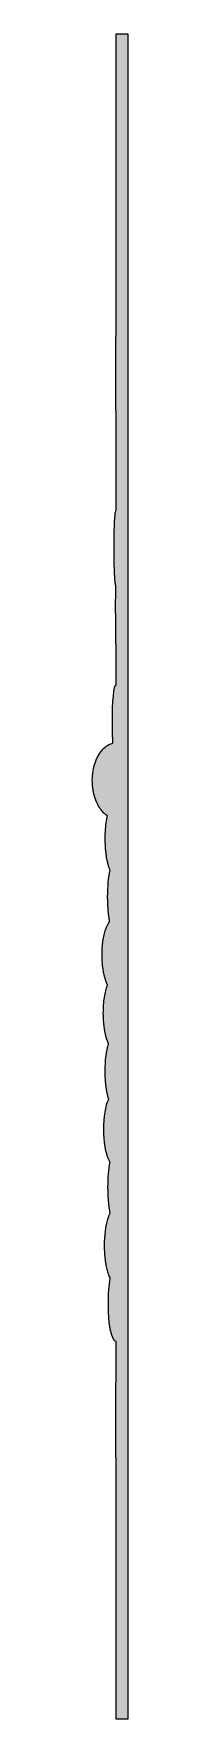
# Model space of a CAD drawing. Header units: inches. Extents: x -5 to 584, y 0 to 596.
# Drawn here: x 72 to 84, y 0 to 580 of the extents above; entities that cross this region are included whole.
import ezdxf

# ---------------------------------------------------------------- set-up
doc = ezdxf.new("R2010")
doc.units = ezdxf.units.IN
doc.header["$MEASUREMENT"] = 0
doc.layers.add('Layer 1', color=7, linetype='Continuous')

# ---------------------------------------------------------------- blocks, each defined once
blk = doc.blocks.new('block 2')
at = {"layer": 'Layer 1', "true_color": 0xff0000}
h = blk.add_hatch(color=1, dxfattribs=at)
h.dxf.hatch_style = 2
edge = h.paths.add_edge_path()
edge.add_spline(control_points=[(80, 476), (79.99, 476), (79.98, 474.89), (79.98, 473.03), (79.97, 471.97), (79.97, 470.67), (79.97, 469.2), (79.96, 468.83), (79.96, 468.45), (79.96, 468.06), (79.96, 466.5), (79.96, 464.79), (79.96, 463), (79.96, 461.21), (79.96, 459.5), (79.96, 457.94), (79.96, 457.55), (79.96, 457.17), (79.97, 456.8), (79.97, 455.33), (79.97, 454.03), (79.98, 452.97), (79.98, 451.11), (79.99, 450), (80, 450), (80, 450), (80, 416), (80, 416), (79.93, 416), (79.86, 415.8), (79.8, 415.42), (79.74, 415.04), (79.68, 414.48), (79.63, 413.78), (79.61, 413.55), (79.59, 413.3), (79.58, 413.03), (79.51, 411.97), (79.45, 410.67), (79.41, 409.2), (79.36, 407.35), (79.33, 405.24), (79.33, 403), (79.33, 402.57), (79.33, 402.15), (79.34, 401.74), (79.34, 401.58), (79.34, 401.43), (79.34, 401.28), (79.34, 401.01), (79.34, 400.75), (79.35, 400.49), (79.35, 400.33), (79.35, 400.17), (79.35, 400.01), (79.35, 399.77), (79.36, 399.53), (79.36, 399.29), (79.36, 399.13), (79.37, 398.96), (79.37, 398.8), (79.37, 398.58), (79.38, 398.36), (79.38, 398.14), (79.39, 397.98), (79.39, 397.81), (79.39, 397.65), (79.4, 397.44), (79.4, 397.25), (79.41, 397.05), (79.41, 396.89), (79.42, 396.73), (79.42, 396.58), (79.43, 396.38), (79.43, 396.18), (79.44, 395.98), (79.44, 395.84), (79.45, 395.7), (79.45, 395.57), (79.46, 395.37), (79.47, 395.19), (79.47, 395.01), (79.48, 394.87), (79.49, 394.74), (79.49, 394.61), (79.5, 394.42), (79.51, 394.24), (79.52, 394.05), (79.52, 393.95), (79.53, 393.84), (79.53, 393.74), (79.54, 393.55), (79.55, 393.36), (79.56, 393.18), (79.57, 393.1), (79.57, 393.01), (79.58, 392.94), (79.61, 392.43), (79.64, 391.98), (79.68, 391.59), (79.69, 391.54), (79.69, 391.49), (79.7, 391.43), (79.71, 391.31), (79.72, 391.18), (79.74, 391.07), (79.74, 391.01), (79.75, 390.96), (79.76, 390.9), (79.77, 390.81), (79.78, 390.72), (79.79, 390.64), (79.8, 390.59), (79.81, 390.54), (79.82, 390.5), (79.83, 390.43), (79.84, 390.37), (79.85, 390.32), (79.86, 390.28), (79.87, 390.25), (79.88, 390.22), (79.89, 390.19), (79.89, 390.16), (79.9, 390.14), (79.9, 389.12), (79.89, 387.99), (79.89, 386.79), (79.88, 385.59), (79.88, 384.32), (79.88, 383), (79.88, 381.65), (79.88, 380.36), (79.89, 379.13), (79.89, 378.32), (79.89, 377.54), (79.9, 376.8), (79.9, 376.43), (79.9, 376.08), (79.9, 375.73), (79.91, 375.04), (79.91, 374.4), (79.92, 373.81), (79.92, 372.93), (79.93, 372.17), (79.94, 371.57), (79.96, 370.77), (79.97, 370.24), (79.99, 370.07), (79.99, 370.02), (80, 370), (80, 370), (80, 370), (80, 356), (80, 356), (79.31, 356), (78.75, 350.18), (78.75, 343), (78.75, 342.42), (78.75, 341.84), (78.76, 341.28), (78.76, 341.21), (78.76, 341.14), (78.76, 341.07), (78.76, 340.99), (78.76, 340.92), (78.76, 340.84), (78.77, 340.34), (78.78, 339.85), (78.8, 339.38), (78.8, 339.32), (78.8, 339.25), (78.8, 339.19), (78.82, 338.66), (78.84, 338.16), (78.86, 337.66), (78.86, 337.61), (78.86, 337.55), (78.86, 337.5), (78.87, 337.42), (78.87, 337.35), (78.87, 337.28), (78.89, 336.87), (78.92, 336.47), (78.94, 336.08), (78.94, 336.02), (78.95, 335.95), (78.95, 335.89), (78.45, 335.79), (77.97, 335.61), (77.5, 335.37), (76.34, 334.77), (75.29, 333.76), (74.42, 332.44), (72.86, 330.07), (71.88, 326.72), (71.88, 323), (71.88, 323), (71.88, 322.99), (71.88, 322.99), (71.88, 322.59), (71.9, 322.19), (71.92, 321.8), (71.93, 321.67), (71.94, 321.56), (71.95, 321.43), (71.97, 321.15), (71.99, 320.87), (72.03, 320.6), (72.04, 320.47), (72.06, 320.35), (72.07, 320.22), (72.11, 319.92), (72.16, 319.61), (72.22, 319.31), (72.23, 319.24), (72.24, 319.16), (72.26, 319.09), (72.33, 318.73), (72.41, 318.37), (72.5, 318.02), (72.53, 317.92), (72.56, 317.83), (72.58, 317.74), (72.65, 317.48), (72.73, 317.22), (72.81, 316.97), (72.85, 316.86), (72.88, 316.75), (72.92, 316.64), (73.01, 316.4), (73.1, 316.16), (73.2, 315.92), (73.23, 315.84), (73.26, 315.75), (73.3, 315.67), (73.43, 315.36), (73.57, 315.05), (73.72, 314.76), (73.75, 314.71), (73.78, 314.66), (73.81, 314.6), (73.9, 314.43), (73.99, 314.25), (74.09, 314.08), (74.13, 314.03), (74.16, 313.98), (74.2, 313.92), (74.25, 313.83), (74.3, 313.75), (74.36, 313.67), (74.48, 313.48), (74.6, 313.3), (74.73, 313.12), (74.79, 313.05), (74.84, 312.97), (74.9, 312.9), (75.08, 312.66), (75.27, 312.43), (75.46, 312.22), (75.46, 312.22), (75.46, 312.22), (75.46, 312.22), (75.63, 312.04), (75.8, 311.87), (75.97, 311.71), (76, 311.68), (76.04, 311.66), (76.07, 311.63), (76.13, 311.58), (76.19, 311.52), (76.26, 311.47), (76.34, 311.4), (76.42, 311.33), (76.51, 311.26), (76.58, 311.21), (76.65, 311.16), (76.72, 311.11), (76.79, 311.06), (76.86, 311.01), (76.93, 310.97), (76.98, 310.94), (77.02, 310.9), (77.07, 310.87), (76.95, 310.33), (76.84, 309.75), (76.75, 309.14), (76.47, 307.31), (76.31, 305.22), (76.31, 303), (76.31, 302.48), (76.32, 301.98), (76.34, 301.48), (76.35, 301.32), (76.35, 301.16), (76.36, 301.01), (76.38, 300.66), (76.39, 300.32), (76.42, 299.98), (76.43, 299.81), (76.44, 299.65), (76.45, 299.49), (76.48, 299.15), (76.51, 298.81), (76.55, 298.48), (76.56, 298.35), (76.57, 298.22), (76.59, 298.09), (76.64, 297.64), (76.7, 297.2), (76.76, 296.77), (76.77, 296.72), (76.78, 296.67), (76.79, 296.62), (76.85, 296.25), (76.91, 295.9), (76.98, 295.55), (77.01, 295.42), (77.03, 295.3), (77.06, 295.18), (77.12, 294.91), (77.18, 294.65), (77.24, 294.4), (77.27, 294.28), (77.3, 294.16), (77.33, 294.04), (77.4, 293.78), (77.48, 293.54), (77.55, 293.3), (77.58, 293.22), (77.6, 293.13), (77.63, 293.05), (77.73, 292.74), (77.84, 292.45), (77.96, 292.19), (77.96, 292.18), (77.96, 292.16), (77.97, 292.15), (77.45, 289.8), (77.14, 286.57), (77.14, 283), (77.14, 282.57), (77.14, 282.15), (77.15, 281.73), (77.15, 281.6), (77.16, 281.46), (77.16, 281.33), (77.17, 281.05), (77.18, 280.78), (77.19, 280.5), (77.2, 280.35), (77.21, 280.19), (77.21, 280.04), (77.23, 279.79), (77.24, 279.55), (77.26, 279.31), (77.27, 279.15), (77.28, 278.99), (77.29, 278.84), (77.31, 278.61), (77.32, 278.38), (77.34, 278.16), (77.36, 278.01), (77.37, 277.85), (77.39, 277.7), (77.41, 277.48), (77.43, 277.27), (77.46, 277.06), (77.47, 276.91), (77.49, 276.77), (77.51, 276.62), (77.53, 276.41), (77.56, 276.21), (77.59, 276.01), (77.61, 275.88), (77.63, 275.74), (77.65, 275.61), (77.68, 275.4), (77.71, 275.21), (77.74, 275.01), (77.76, 274.89), (77.78, 274.77), (77.81, 274.66), (77.81, 274.63), (77.81, 274.6), (77.82, 274.57), (76.27, 272.42), (75.22, 268.05), (75.22, 263), (75.22, 262.51), (75.23, 262.02), (75.25, 261.55), (75.25, 261.39), (75.26, 261.24), (75.27, 261.09), (75.29, 260.77), (75.31, 260.45), (75.34, 260.14), (75.35, 259.96), (75.37, 259.79), (75.38, 259.62), (75.41, 259.34), (75.44, 259.05), (75.48, 258.78), (75.5, 258.6), (75.52, 258.44), (75.55, 258.27), (75.59, 257.99), (75.63, 257.73), (75.68, 257.46), (75.7, 257.31), (75.73, 257.15), (75.76, 257), (75.81, 256.71), (75.87, 256.44), (75.94, 256.16), (75.96, 256.05), (75.99, 255.93), (76.01, 255.81), (76.11, 255.43), (76.21, 255.07), (76.31, 254.71), (76.33, 254.66), (76.35, 254.62), (76.36, 254.57), (76.46, 254.27), (76.55, 253.99), (76.66, 253.71), (76.7, 253.6), (76.74, 253.5), (76.78, 253.4), (76.86, 253.2), (76.95, 253), (77.03, 252.81), (77.05, 252.77), (77.07, 252.72), (77.09, 252.68), (76.65, 251.49), (76.29, 250.03), (76.04, 248.39), (75.79, 246.74), (75.65, 244.92), (75.65, 243), (75.65, 242.5), (75.66, 242.01), (75.68, 241.52), (75.68, 241.36), (75.69, 241.21), (75.7, 241.06), (75.72, 240.73), (75.74, 240.4), (75.76, 240.08), (75.77, 239.91), (75.79, 239.74), (75.81, 239.57), (75.83, 239.27), (75.86, 238.97), (75.9, 238.68), (75.92, 238.52), (75.94, 238.36), (75.96, 238.2), (76, 237.89), (76.04, 237.59), (76.09, 237.29), (76.11, 237.17), (76.13, 237.04), (76.15, 236.91), (76.23, 236.5), (76.31, 236.1), (76.4, 235.71), (76.41, 235.67), (76.42, 235.63), (76.43, 235.58), (76.51, 235.24), (76.59, 234.92), (76.68, 234.61), (76.69, 234.57), (76.7, 234.53), (76.71, 234.5), (76.73, 234.42), (76.76, 234.35), (76.78, 234.27), (76.85, 234.03), (76.93, 233.81), (77, 233.59), (77.04, 233.47), (77.09, 233.36), (77.13, 233.24), (77.21, 233.04), (77.28, 232.85), (77.37, 232.67), (77.39, 232.6), (77.42, 232.53), (77.45, 232.47), (76.73, 230.1), (76.27, 226.73), (76.27, 223), (76.27, 222.54), (76.28, 222.08), (76.3, 221.63), (76.3, 221.48), (76.31, 221.33), (76.32, 221.18), (76.33, 220.89), (76.34, 220.59), (76.36, 220.3), (76.37, 220.13), (76.38, 219.96), (76.39, 219.79), (76.41, 219.53), (76.43, 219.28), (76.45, 219.03), (76.47, 218.85), (76.49, 218.67), (76.51, 218.5), (76.53, 218.26), (76.56, 218.03), (76.59, 217.8), (76.59, 217.76), (76.6, 217.71), (76.6, 217.67), (76.62, 217.54), (76.64, 217.41), (76.66, 217.28), (76.69, 217.07), (76.72, 216.85), (76.75, 216.64), (76.78, 216.47), (76.81, 216.31), (76.84, 216.14), (76.87, 215.94), (76.91, 215.74), (76.95, 215.55), (76.98, 215.39), (77.02, 215.24), (77.05, 215.08), (77.09, 214.9), (77.13, 214.71), (77.18, 214.54), (77.21, 214.39), (77.25, 214.24), (77.29, 214.1), (77.34, 213.93), (77.38, 213.76), (77.43, 213.6), (77.45, 213.54), (77.47, 213.47), (77.49, 213.41), (76.46, 211.04), (75.8, 207.26), (75.8, 203), (75.8, 202.45), (75.82, 201.92), (75.84, 201.39), (75.85, 201.23), (75.85, 201.08), (75.86, 200.93), (75.88, 200.53), (75.91, 200.14), (75.94, 199.76), (75.95, 199.62), (75.96, 199.48), (75.98, 199.34), (76.02, 198.85), (76.08, 198.36), (76.14, 197.89), (76.15, 197.83), (76.16, 197.76), (76.17, 197.7), (76.23, 197.29), (76.3, 196.9), (76.37, 196.52), (76.39, 196.38), (76.42, 196.25), (76.44, 196.12), (76.51, 195.79), (76.58, 195.47), (76.66, 195.15), (76.68, 195.08), (76.69, 195), (76.71, 194.94), (76.72, 194.91), (76.72, 194.88), (76.73, 194.86), (76.83, 194.46), (76.94, 194.09), (77.06, 193.73), (77.08, 193.66), (77.11, 193.6), (77.13, 193.52), (77.23, 193.25), (77.33, 192.98), (77.43, 192.73), (77.47, 192.64), (77.51, 192.54), (77.55, 192.45), (77.66, 192.21), (77.77, 191.99), (77.89, 191.78), (77.91, 191.74), (77.93, 191.69), (77.95, 191.65), (77.52, 189.35), (77.25, 186.32), (77.25, 183), (77.25, 182.56), (77.26, 182.13), (77.27, 181.7), (77.27, 181.56), (77.28, 181.42), (77.28, 181.28), (77.29, 181), (77.3, 180.72), (77.31, 180.44), (77.32, 180.27), (77.33, 180.11), (77.33, 179.95), (77.35, 179.7), (77.36, 179.46), (77.37, 179.22), (77.38, 179.05), (77.4, 178.88), (77.41, 178.71), (77.43, 178.49), (77.44, 178.27), (77.46, 178.05), (77.48, 177.88), (77.49, 177.72), (77.51, 177.55), (77.53, 177.35), (77.55, 177.14), (77.57, 176.94), (77.59, 176.77), (77.61, 176.61), (77.63, 176.45), (77.65, 176.26), (77.68, 176.07), (77.7, 175.89), (77.73, 175.73), (77.75, 175.58), (77.77, 175.42), (77.79, 175.31), (77.81, 175.18), (77.83, 175.07), (77.83, 175.01), (77.85, 174.95), (77.86, 174.89), (77.88, 174.75), (77.91, 174.61), (77.93, 174.47), (77.95, 174.37), (77.97, 174.26), (77.99, 174.16), (77.7, 173.59), (77.44, 172.91), (77.21, 172.12), (76.51, 169.78), (76.08, 166.56), (76.08, 163), (76.08, 162.46), (76.09, 161.92), (76.11, 161.4), (76.12, 161.24), (76.12, 161.09), (76.13, 160.94), (76.15, 160.55), (76.17, 160.17), (76.2, 159.79), (76.21, 159.65), (76.22, 159.51), (76.24, 159.36), (76.28, 158.87), (76.33, 158.39), (76.39, 157.92), (76.39, 157.88), (76.4, 157.85), (76.41, 157.81), (76.46, 157.38), (76.53, 156.96), (76.6, 156.55), (76.62, 156.42), (76.64, 156.3), (76.67, 156.17), (76.73, 155.84), (76.79, 155.53), (76.86, 155.23), (76.89, 155.12), (76.91, 155), (76.94, 154.9), (77.03, 154.5), (77.13, 154.13), (77.24, 153.77), (77.25, 153.73), (77.27, 153.69), (77.28, 153.64), (77.38, 153.34), (77.48, 153.05), (77.58, 152.78), (77.62, 152.68), (77.66, 152.6), (77.69, 152.51), (77.79, 152.28), (77.88, 152.07), (77.98, 151.87), (78.01, 151.82), (78.03, 151.76), (78.05, 151.72), (77.63, 149.41), (77.37, 146.35), (77.37, 143), (77.37, 135.82), (78.55, 130), (80, 130), (80, 130), (80, 116), (80, 116), (79.96, 116), (79.92, 110.18), (79.92, 103), (79.92, 95.82), (79.96, 90), (80, 90), (80, 90), (80, 0), (80, 0), (80, 0), (84, 0), (84, 0), (84, 0), (84, 580), (84, 580), (84, 580), (80, 580), (80, 580), (80, 580), (80, 476), (80, 476)], knot_values=[0, 0, 0, 0, 1, 1, 1, 2, 2, 2, 3, 3, 3, 4, 4, 4, 5, 5, 5, 6, 6, 6, 7, 7, 7, 8, 8, 8, 9, 9, 9, 10, 10, 10, 11, 11, 11, 12, 12, 12, 13, 13, 13, 14, 14, 14, 15, 15, 15, 16, 16, 16, 17, 17, 17, 18, 18, 18, 19, 19, 19, 20, 20, 20, 21, 21, 21, 22, 22, 22, 23, 23, 23, 24, 24, 24, 25, 25, 25, 26, 26, 26, 27, 27, 27, 28, 28, 28, 29, 29, 29, 30, 30, 30, 31, 31, 31, 32, 32, 32, 33, 33, 33, 34, 34, 34, 35, 35, 35, 36, 36, 36, 37, 37, 37, 38, 38, 38, 39, 39, 39, 40, 40, 40, 41, 41, 41, 42, 42, 42, 43, 43, 43, 44, 44, 44, 45, 45, 45, 46, 46, 46, 47, 47, 47, 48, 48, 48, 49, 49, 49, 50, 50, 50, 51, 51, 51, 52, 52, 52, 53, 53, 53, 54, 54, 54, 55, 55, 55, 56, 56, 56, 57, 57, 57, 58, 58, 58, 59, 59, 59, 60, 60, 60, 61, 61, 61, 62, 62, 62, 63, 63, 63, 64, 64, 64, 65, 65, 65, 66, 66, 66, 67, 67, 67, 68, 68, 68, 69, 69, 69, 70, 70, 70, 71, 71, 71, 72, 72, 72, 73, 73, 73, 74, 74, 74, 75, 75, 75, 76, 76, 76, 77, 77, 77, 78, 78, 78, 79, 79, 79, 80, 80, 80, 81, 81, 81, 82, 82, 82, 83, 83, 83, 84, 84, 84, 85, 85, 85, 86, 86, 86, 87, 87, 87, 88, 88, 88, 89, 89, 89, 90, 90, 90, 91, 91, 91, 92, 92, 92, 93, 93, 93, 94, 94, 94, 95, 95, 95, 96, 96, 96, 97, 97, 97, 98, 98, 98, 99, 99, 99, 100, 100, 100, 101, 101, 101, 102, 102, 102, 103, 103, 103, 104, 104, 104, 105, 105, 105, 106, 106, 106, 107, 107, 107, 108, 108, 108, 109, 109, 109, 110, 110, 110, 111, 111, 111, 112, 112, 112, 113, 113, 113, 114, 114, 114, 115, 115, 115, 116, 116, 116, 117, 117, 117, 118, 118, 118, 119, 119, 119, 120, 120, 120, 121, 121, 121, 122, 122, 122, 123, 123, 123, 124, 124, 124, 125, 125, 125, 126, 126, 126, 127, 127, 127, 128, 128, 128, 129, 129, 129, 130, 130, 130, 131, 131, 131, 132, 132, 132, 133, 133, 133, 134, 134, 134, 135, 135, 135, 136, 136, 136, 137, 137, 137, 138, 138, 138, 139, 139, 139, 140, 140, 140, 141, 141, 141, 142, 142, 142, 143, 143, 143, 144, 144, 144, 145, 145, 145, 146, 146, 146, 147, 147, 147, 148, 148, 148, 149, 149, 149, 150, 150, 150, 151, 151, 151, 152, 152, 152, 153, 153, 153, 154, 154, 154, 155, 155, 155, 156, 156, 156, 157, 157, 157, 158, 158, 158, 159, 159, 159, 160, 160, 160, 161, 161, 161, 162, 162, 162, 163, 163, 163, 164, 164, 164, 165, 165, 165, 166, 166, 166, 167, 167, 167, 168, 168, 168, 169, 169, 169, 170, 170, 170, 171, 171, 171, 172, 172, 172, 173, 173, 173, 174, 174, 174, 175, 175, 175, 176, 176, 176, 177, 177, 177, 178, 178, 178, 179, 179, 179, 180, 180, 180, 181, 181, 181, 182, 182, 182, 183, 183, 183, 184, 184, 184, 185, 185, 185, 186, 186, 186, 187, 187, 187, 188, 188, 188, 189, 189, 189, 190, 190, 190, 191, 191, 191, 192, 192, 192, 193, 193, 193, 194, 194, 194, 195, 195, 195, 196, 196, 196, 197, 197, 197, 198, 198, 198, 199, 199, 199, 200, 200, 200, 201, 201, 201, 202, 202, 202, 203, 203, 203, 204, 204, 204, 205, 205, 205, 206, 206, 206, 207, 207, 207, 208, 208, 208, 209, 209, 209, 210, 210, 210, 211, 211, 211, 212, 212, 212, 213, 213, 213, 214, 214, 214, 215, 215, 215, 216, 216, 216, 217, 217, 217, 218, 218, 218, 219, 219, 219, 220, 220, 220, 221, 221, 221, 222, 222, 222, 223, 223, 223, 224, 224, 224, 225, 225, 225, 226, 226, 226, 227, 227, 227, 228, 228, 228, 229, 229, 229, 230, 230, 230, 231, 231, 231, 232, 232, 232, 233, 233, 233, 234, 234, 234, 235, 235, 235, 236, 236, 236, 237, 237, 237, 238, 238, 238, 239, 239, 239, 240, 240, 240, 241, 241, 241, 242, 242, 242, 243, 243, 243, 244, 244, 244, 245, 245, 245, 245], degree=3, periodic=1)
at = {"layer": 'Layer 1', "lineweight": 0}
blk.add_open_spline([(80, 476), (79.99, 476), (79.98, 474.89), (79.98, 473.03), (79.97, 471.97), (79.97, 470.67), (79.97, 469.2), (79.96, 468.83), (79.96, 468.45), (79.96, 468.06), (79.96, 466.5), (79.96, 464.79), (79.96, 463), (79.96, 461.21), (79.96, 459.5), (79.96, 457.94), (79.96, 457.55), (79.96, 457.17), (79.97, 456.8), (79.97, 455.33), (79.97, 454.03), (79.98, 452.97), (79.98, 451.11), (79.99, 450), (80, 450), (80, 450), (80, 416), (80, 416), (79.93, 416), (79.86, 415.8), (79.8, 415.42), (79.74, 415.04), (79.68, 414.48), (79.63, 413.78), (79.61, 413.55), (79.59, 413.3), (79.58, 413.03), (79.51, 411.97), (79.45, 410.67), (79.41, 409.2), (79.36, 407.35), (79.33, 405.24), (79.33, 403), (79.33, 402.57), (79.33, 402.15), (79.34, 401.74), (79.34, 401.58), (79.34, 401.43), (79.34, 401.28), (79.34, 401.01), (79.34, 400.75), (79.35, 400.49), (79.35, 400.33), (79.35, 400.17), (79.35, 400.01), (79.35, 399.77), (79.36, 399.53), (79.36, 399.29), (79.36, 399.13), (79.37, 398.96), (79.37, 398.8), (79.37, 398.58), (79.38, 398.36), (79.38, 398.14), (79.39, 397.98), (79.39, 397.81), (79.39, 397.65), (79.4, 397.44), (79.4, 397.25), (79.41, 397.05), (79.41, 396.89), (79.42, 396.73), (79.42, 396.58), (79.43, 396.38), (79.43, 396.18), (79.44, 395.98), (79.44, 395.84), (79.45, 395.7), (79.45, 395.57), (79.46, 395.37), (79.47, 395.19), (79.47, 395.01), (79.48, 394.87), (79.49, 394.74), (79.49, 394.61), (79.5, 394.42), (79.51, 394.24), (79.52, 394.05), (79.52, 393.95), (79.53, 393.84), (79.53, 393.74), (79.54, 393.55), (79.55, 393.36), (79.56, 393.18), (79.57, 393.1), (79.57, 393.01), (79.58, 392.94), (79.61, 392.43), (79.64, 391.98), (79.68, 391.59), (79.69, 391.54), (79.69, 391.49), (79.7, 391.43), (79.71, 391.31), (79.72, 391.18), (79.74, 391.07), (79.74, 391.01), (79.75, 390.96), (79.76, 390.9), (79.77, 390.81), (79.78, 390.72), (79.79, 390.64), (79.8, 390.59), (79.81, 390.54), (79.82, 390.5), (79.83, 390.43), (79.84, 390.37), (79.85, 390.32), (79.86, 390.28), (79.87, 390.25), (79.88, 390.22), (79.89, 390.19), (79.89, 390.16), (79.9, 390.14), (79.9, 389.12), (79.89, 387.99), (79.89, 386.79), (79.88, 385.59), (79.88, 384.32), (79.88, 383), (79.88, 381.65), (79.88, 380.36), (79.89, 379.13), (79.89, 378.32), (79.89, 377.54), (79.9, 376.8), (79.9, 376.43), (79.9, 376.08), (79.9, 375.73), (79.91, 375.04), (79.91, 374.4), (79.92, 373.81), (79.92, 372.93), (79.93, 372.17), (79.94, 371.57), (79.96, 370.77), (79.97, 370.24), (79.99, 370.07), (79.99, 370.02), (80, 370), (80, 370), (80, 370), (80, 356), (80, 356), (79.31, 356), (78.75, 350.18), (78.75, 343), (78.75, 342.42), (78.75, 341.84), (78.76, 341.28), (78.76, 341.21), (78.76, 341.14), (78.76, 341.07), (78.76, 340.99), (78.76, 340.92), (78.76, 340.84), (78.77, 340.34), (78.78, 339.85), (78.8, 339.38), (78.8, 339.32), (78.8, 339.25), (78.8, 339.19), (78.82, 338.66), (78.84, 338.16), (78.86, 337.66), (78.86, 337.61), (78.86, 337.55), (78.86, 337.5), (78.87, 337.42), (78.87, 337.35), (78.87, 337.28), (78.89, 336.87), (78.92, 336.47), (78.94, 336.08), (78.94, 336.02), (78.95, 335.95), (78.95, 335.89), (78.45, 335.79), (77.97, 335.61), (77.5, 335.37), (76.34, 334.77), (75.29, 333.76), (74.42, 332.44), (72.86, 330.07), (71.88, 326.72), (71.88, 323), (71.88, 323), (71.88, 322.99), (71.88, 322.99), (71.88, 322.59), (71.9, 322.19), (71.92, 321.8), (71.93, 321.67), (71.94, 321.56), (71.95, 321.43), (71.97, 321.15), (71.99, 320.87), (72.03, 320.6), (72.04, 320.47), (72.06, 320.35), (72.07, 320.22), (72.11, 319.92), (72.16, 319.61), (72.22, 319.31), (72.23, 319.24), (72.24, 319.16), (72.26, 319.09), (72.33, 318.73), (72.41, 318.37), (72.5, 318.02), (72.53, 317.92), (72.56, 317.83), (72.58, 317.74), (72.65, 317.48), (72.73, 317.22), (72.81, 316.97), (72.85, 316.86), (72.88, 316.75), (72.92, 316.64), (73.01, 316.4), (73.1, 316.16), (73.2, 315.92), (73.23, 315.84), (73.26, 315.75), (73.3, 315.67), (73.43, 315.36), (73.57, 315.05), (73.72, 314.76), (73.75, 314.71), (73.78, 314.66), (73.81, 314.6), (73.9, 314.43), (73.99, 314.25), (74.09, 314.08), (74.13, 314.03), (74.16, 313.98), (74.2, 313.92), (74.25, 313.83), (74.3, 313.75), (74.36, 313.67), (74.48, 313.48), (74.6, 313.3), (74.73, 313.12), (74.79, 313.05), (74.84, 312.97), (74.9, 312.9), (75.08, 312.66), (75.27, 312.43), (75.46, 312.22), (75.46, 312.22), (75.46, 312.22), (75.46, 312.22), (75.63, 312.04), (75.8, 311.87), (75.97, 311.71), (76, 311.68), (76.04, 311.66), (76.07, 311.63), (76.13, 311.58), (76.19, 311.52), (76.26, 311.47), (76.34, 311.4), (76.42, 311.33), (76.51, 311.26), (76.58, 311.21), (76.65, 311.16), (76.72, 311.11), (76.79, 311.06), (76.86, 311.01), (76.93, 310.97), (76.98, 310.94), (77.02, 310.9), (77.07, 310.87), (76.95, 310.33), (76.84, 309.75), (76.75, 309.14), (76.47, 307.31), (76.31, 305.22), (76.31, 303), (76.31, 302.48), (76.32, 301.98), (76.34, 301.48), (76.35, 301.32), (76.35, 301.16), (76.36, 301.01), (76.38, 300.66), (76.39, 300.32), (76.42, 299.98), (76.43, 299.81), (76.44, 299.65), (76.45, 299.49), (76.48, 299.15), (76.51, 298.81), (76.55, 298.48), (76.56, 298.35), (76.57, 298.22), (76.59, 298.09), (76.64, 297.64), (76.7, 297.2), (76.76, 296.77), (76.77, 296.72), (76.78, 296.67), (76.79, 296.62), (76.85, 296.25), (76.91, 295.9), (76.98, 295.55), (77.01, 295.42), (77.03, 295.3), (77.06, 295.18), (77.12, 294.91), (77.18, 294.65), (77.24, 294.4), (77.27, 294.28), (77.3, 294.16), (77.33, 294.04), (77.4, 293.78), (77.48, 293.54), (77.55, 293.3), (77.58, 293.22), (77.6, 293.13), (77.63, 293.05), (77.73, 292.74), (77.84, 292.45), (77.96, 292.19), (77.96, 292.18), (77.96, 292.16), (77.97, 292.15), (77.45, 289.8), (77.14, 286.57), (77.14, 283), (77.14, 282.57), (77.14, 282.15), (77.15, 281.73), (77.15, 281.6), (77.16, 281.46), (77.16, 281.33), (77.17, 281.05), (77.18, 280.78), (77.19, 280.5), (77.2, 280.35), (77.21, 280.19), (77.21, 280.04), (77.23, 279.79), (77.24, 279.55), (77.26, 279.31), (77.27, 279.15), (77.28, 278.99), (77.29, 278.84), (77.31, 278.61), (77.32, 278.38), (77.34, 278.16), (77.36, 278.01), (77.37, 277.85), (77.39, 277.7), (77.41, 277.48), (77.43, 277.27), (77.46, 277.06), (77.47, 276.91), (77.49, 276.77), (77.51, 276.62), (77.53, 276.41), (77.56, 276.21), (77.59, 276.01), (77.61, 275.88), (77.63, 275.74), (77.65, 275.61), (77.68, 275.4), (77.71, 275.21), (77.74, 275.01), (77.76, 274.89), (77.78, 274.77), (77.81, 274.66), (77.81, 274.63), (77.81, 274.6), (77.82, 274.57), (76.27, 272.42), (75.22, 268.05), (75.22, 263), (75.22, 262.51), (75.23, 262.02), (75.25, 261.55), (75.25, 261.39), (75.26, 261.24), (75.27, 261.09), (75.29, 260.77), (75.31, 260.45), (75.34, 260.14), (75.35, 259.96), (75.37, 259.79), (75.38, 259.62), (75.41, 259.34), (75.44, 259.05), (75.48, 258.78), (75.5, 258.6), (75.52, 258.44), (75.55, 258.27), (75.59, 257.99), (75.63, 257.73), (75.68, 257.46), (75.7, 257.31), (75.73, 257.15), (75.76, 257), (75.81, 256.71), (75.87, 256.44), (75.94, 256.16), (75.96, 256.05), (75.99, 255.93), (76.01, 255.81), (76.11, 255.43), (76.21, 255.07), (76.31, 254.71), (76.33, 254.66), (76.35, 254.62), (76.36, 254.57), (76.46, 254.27), (76.55, 253.99), (76.66, 253.71), (76.7, 253.6), (76.74, 253.5), (76.78, 253.4), (76.86, 253.2), (76.95, 253), (77.03, 252.81), (77.05, 252.77), (77.07, 252.72), (77.09, 252.68), (76.65, 251.49), (76.29, 250.03), (76.04, 248.39), (75.79, 246.74), (75.65, 244.92), (75.65, 243), (75.65, 242.5), (75.66, 242.01), (75.68, 241.52), (75.68, 241.36), (75.69, 241.21), (75.7, 241.06), (75.72, 240.73), (75.74, 240.4), (75.76, 240.08), (75.77, 239.91), (75.79, 239.74), (75.81, 239.57), (75.83, 239.27), (75.86, 238.97), (75.9, 238.68), (75.92, 238.52), (75.94, 238.36), (75.96, 238.2), (76, 237.89), (76.04, 237.59), (76.09, 237.29), (76.11, 237.17), (76.13, 237.04), (76.15, 236.91), (76.23, 236.5), (76.31, 236.1), (76.4, 235.71), (76.41, 235.67), (76.42, 235.63), (76.43, 235.58), (76.51, 235.24), (76.59, 234.92), (76.68, 234.61), (76.69, 234.57), (76.7, 234.53), (76.71, 234.5), (76.73, 234.42), (76.76, 234.35), (76.78, 234.27), (76.85, 234.03), (76.93, 233.81), (77, 233.59), (77.04, 233.47), (77.09, 233.36), (77.13, 233.24), (77.21, 233.04), (77.28, 232.85), (77.37, 232.67), (77.39, 232.6), (77.42, 232.53), (77.45, 232.47), (76.73, 230.1), (76.27, 226.73), (76.27, 223), (76.27, 222.54), (76.28, 222.08), (76.3, 221.63), (76.3, 221.48), (76.31, 221.33), (76.32, 221.18), (76.33, 220.89), (76.34, 220.59), (76.36, 220.3), (76.37, 220.13), (76.38, 219.96), (76.39, 219.79), (76.41, 219.53), (76.43, 219.28), (76.45, 219.03), (76.47, 218.85), (76.49, 218.67), (76.51, 218.5), (76.53, 218.26), (76.56, 218.03), (76.59, 217.8), (76.59, 217.76), (76.6, 217.71), (76.6, 217.67), (76.62, 217.54), (76.64, 217.41), (76.66, 217.28), (76.69, 217.07), (76.72, 216.85), (76.75, 216.64), (76.78, 216.47), (76.81, 216.31), (76.84, 216.14), (76.87, 215.94), (76.91, 215.74), (76.95, 215.55), (76.98, 215.39), (77.02, 215.24), (77.05, 215.08), (77.09, 214.9), (77.13, 214.71), (77.18, 214.54), (77.21, 214.39), (77.25, 214.24), (77.29, 214.1), (77.34, 213.93), (77.38, 213.76), (77.43, 213.6), (77.45, 213.54), (77.47, 213.47), (77.49, 213.41), (76.46, 211.04), (75.8, 207.26), (75.8, 203), (75.8, 202.45), (75.82, 201.92), (75.84, 201.39), (75.85, 201.23), (75.85, 201.08), (75.86, 200.93), (75.88, 200.53), (75.91, 200.14), (75.94, 199.76), (75.95, 199.62), (75.96, 199.48), (75.98, 199.34), (76.02, 198.85), (76.08, 198.36), (76.14, 197.89), (76.15, 197.83), (76.16, 197.76), (76.17, 197.7), (76.23, 197.29), (76.3, 196.9), (76.37, 196.52), (76.39, 196.38), (76.42, 196.25), (76.44, 196.12), (76.51, 195.79), (76.58, 195.47), (76.66, 195.15), (76.68, 195.08), (76.69, 195), (76.71, 194.94), (76.72, 194.91), (76.72, 194.88), (76.73, 194.86), (76.83, 194.46), (76.94, 194.09), (77.06, 193.73), (77.08, 193.66), (77.11, 193.6), (77.13, 193.52), (77.23, 193.25), (77.33, 192.98), (77.43, 192.73), (77.47, 192.64), (77.51, 192.54), (77.55, 192.45), (77.66, 192.21), (77.77, 191.99), (77.89, 191.78), (77.91, 191.74), (77.93, 191.69), (77.95, 191.65), (77.52, 189.35), (77.25, 186.32), (77.25, 183), (77.25, 182.56), (77.26, 182.13), (77.27, 181.7), (77.27, 181.56), (77.28, 181.42), (77.28, 181.28), (77.29, 181), (77.3, 180.72), (77.31, 180.44), (77.32, 180.27), (77.33, 180.11), (77.33, 179.95), (77.35, 179.7), (77.36, 179.46), (77.37, 179.22), (77.38, 179.05), (77.4, 178.88), (77.41, 178.71), (77.43, 178.49), (77.44, 178.27), (77.46, 178.05), (77.48, 177.88), (77.49, 177.72), (77.51, 177.55), (77.53, 177.35), (77.55, 177.14), (77.57, 176.94), (77.59, 176.77), (77.61, 176.61), (77.63, 176.45), (77.65, 176.26), (77.68, 176.07), (77.7, 175.89), (77.73, 175.73), (77.75, 175.58), (77.77, 175.42), (77.79, 175.31), (77.81, 175.18), (77.83, 175.07), (77.83, 175.01), (77.85, 174.95), (77.86, 174.89), (77.88, 174.75), (77.91, 174.61), (77.93, 174.47), (77.95, 174.37), (77.97, 174.26), (77.99, 174.16), (77.7, 173.59), (77.44, 172.91), (77.21, 172.12), (76.51, 169.78), (76.08, 166.56), (76.08, 163), (76.08, 162.46), (76.09, 161.92), (76.11, 161.4), (76.12, 161.24), (76.12, 161.09), (76.13, 160.94), (76.15, 160.55), (76.17, 160.17), (76.2, 159.79), (76.21, 159.65), (76.22, 159.51), (76.24, 159.36), (76.28, 158.87), (76.33, 158.39), (76.39, 157.92), (76.39, 157.88), (76.4, 157.85), (76.41, 157.81), (76.46, 157.38), (76.53, 156.96), (76.6, 156.55), (76.62, 156.42), (76.64, 156.3), (76.67, 156.17), (76.73, 155.84), (76.79, 155.53), (76.86, 155.23), (76.89, 155.12), (76.91, 155), (76.94, 154.9), (77.03, 154.5), (77.13, 154.13), (77.24, 153.77), (77.25, 153.73), (77.27, 153.69), (77.28, 153.64), (77.38, 153.34), (77.48, 153.05), (77.58, 152.78), (77.62, 152.68), (77.66, 152.6), (77.69, 152.51), (77.79, 152.28), (77.88, 152.07), (77.98, 151.87), (78.01, 151.82), (78.03, 151.76), (78.05, 151.72), (77.63, 149.41), (77.37, 146.35), (77.37, 143), (77.37, 135.82), (78.55, 130), (80, 130), (80, 130), (80, 116), (80, 116), (79.96, 116), (79.92, 110.18), (79.92, 103), (79.92, 95.82), (79.96, 90), (80, 90), (80, 90), (80, 0), (80, 0), (80, 0), (84, 0), (84, 0), (84, 0), (84, 580), (84, 580), (84, 580), (80, 580), (80, 580), (80, 580), (80, 476), (80, 476)], degree=3, knots=[0, 0, 0, 0, 1, 1, 1, 2, 2, 2, 3, 3, 3, 4, 4, 4, 5, 5, 5, 6, 6, 6, 7, 7, 7, 8, 8, 8, 9, 9, 9, 10, 10, 10, 11, 11, 11, 12, 12, 12, 13, 13, 13, 14, 14, 14, 15, 15, 15, 16, 16, 16, 17, 17, 17, 18, 18, 18, 19, 19, 19, 20, 20, 20, 21, 21, 21, 22, 22, 22, 23, 23, 23, 24, 24, 24, 25, 25, 25, 26, 26, 26, 27, 27, 27, 28, 28, 28, 29, 29, 29, 30, 30, 30, 31, 31, 31, 32, 32, 32, 33, 33, 33, 34, 34, 34, 35, 35, 35, 36, 36, 36, 37, 37, 37, 38, 38, 38, 39, 39, 39, 40, 40, 40, 41, 41, 41, 42, 42, 42, 43, 43, 43, 44, 44, 44, 45, 45, 45, 46, 46, 46, 47, 47, 47, 48, 48, 48, 49, 49, 49, 50, 50, 50, 51, 51, 51, 52, 52, 52, 53, 53, 53, 54, 54, 54, 55, 55, 55, 56, 56, 56, 57, 57, 57, 58, 58, 58, 59, 59, 59, 60, 60, 60, 61, 61, 61, 62, 62, 62, 63, 63, 63, 64, 64, 64, 65, 65, 65, 66, 66, 66, 67, 67, 67, 68, 68, 68, 69, 69, 69, 70, 70, 70, 71, 71, 71, 72, 72, 72, 73, 73, 73, 74, 74, 74, 75, 75, 75, 76, 76, 76, 77, 77, 77, 78, 78, 78, 79, 79, 79, 80, 80, 80, 81, 81, 81, 82, 82, 82, 83, 83, 83, 84, 84, 84, 85, 85, 85, 86, 86, 86, 87, 87, 87, 88, 88, 88, 89, 89, 89, 90, 90, 90, 91, 91, 91, 92, 92, 92, 93, 93, 93, 94, 94, 94, 95, 95, 95, 96, 96, 96, 97, 97, 97, 98, 98, 98, 99, 99, 99, 100, 100, 100, 101, 101, 101, 102, 102, 102, 103, 103, 103, 104, 104, 104, 105, 105, 105, 106, 106, 106, 107, 107, 107, 108, 108, 108, 109, 109, 109, 110, 110, 110, 111, 111, 111, 112, 112, 112, 113, 113, 113, 114, 114, 114, 115, 115, 115, 116, 116, 116, 117, 117, 117, 118, 118, 118, 119, 119, 119, 120, 120, 120, 121, 121, 121, 122, 122, 122, 123, 123, 123, 124, 124, 124, 125, 125, 125, 126, 126, 126, 127, 127, 127, 128, 128, 128, 129, 129, 129, 130, 130, 130, 131, 131, 131, 132, 132, 132, 133, 133, 133, 134, 134, 134, 135, 135, 135, 136, 136, 136, 137, 137, 137, 138, 138, 138, 139, 139, 139, 140, 140, 140, 141, 141, 141, 142, 142, 142, 143, 143, 143, 144, 144, 144, 145, 145, 145, 146, 146, 146, 147, 147, 147, 148, 148, 148, 149, 149, 149, 150, 150, 150, 151, 151, 151, 152, 152, 152, 153, 153, 153, 154, 154, 154, 155, 155, 155, 156, 156, 156, 157, 157, 157, 158, 158, 158, 159, 159, 159, 160, 160, 160, 161, 161, 161, 162, 162, 162, 163, 163, 163, 164, 164, 164, 165, 165, 165, 166, 166, 166, 167, 167, 167, 168, 168, 168, 169, 169, 169, 170, 170, 170, 171, 171, 171, 172, 172, 172, 173, 173, 173, 174, 174, 174, 175, 175, 175, 176, 176, 176, 177, 177, 177, 178, 178, 178, 179, 179, 179, 180, 180, 180, 181, 181, 181, 182, 182, 182, 183, 183, 183, 184, 184, 184, 185, 185, 185, 186, 186, 186, 187, 187, 187, 188, 188, 188, 189, 189, 189, 190, 190, 190, 191, 191, 191, 192, 192, 192, 193, 193, 193, 194, 194, 194, 195, 195, 195, 196, 196, 196, 197, 197, 197, 198, 198, 198, 199, 199, 199, 200, 200, 200, 201, 201, 201, 202, 202, 202, 203, 203, 203, 204, 204, 204, 205, 205, 205, 206, 206, 206, 207, 207, 207, 208, 208, 208, 209, 209, 209, 210, 210, 210, 211, 211, 211, 212, 212, 212, 213, 213, 213, 214, 214, 214, 215, 215, 215, 216, 216, 216, 217, 217, 217, 218, 218, 218, 219, 219, 219, 220, 220, 220, 221, 221, 221, 222, 222, 222, 223, 223, 223, 224, 224, 224, 225, 225, 225, 226, 226, 226, 227, 227, 227, 228, 228, 228, 229, 229, 229, 230, 230, 230, 231, 231, 231, 232, 232, 232, 233, 233, 233, 234, 234, 234, 235, 235, 235, 236, 236, 236, 237, 237, 237, 238, 238, 238, 239, 239, 239, 240, 240, 240, 241, 241, 241, 242, 242, 242, 243, 243, 243, 244, 244, 244, 245, 245, 245, 245], dxfattribs=at)

msp = doc.modelspace()

# ---------------------------------------------------------------- block references
at = {"layer": 'Layer 1'}
msp.add_blockref('block 2', (0, 0), dxfattribs=at)

doc.saveas('drawing.dxf')
